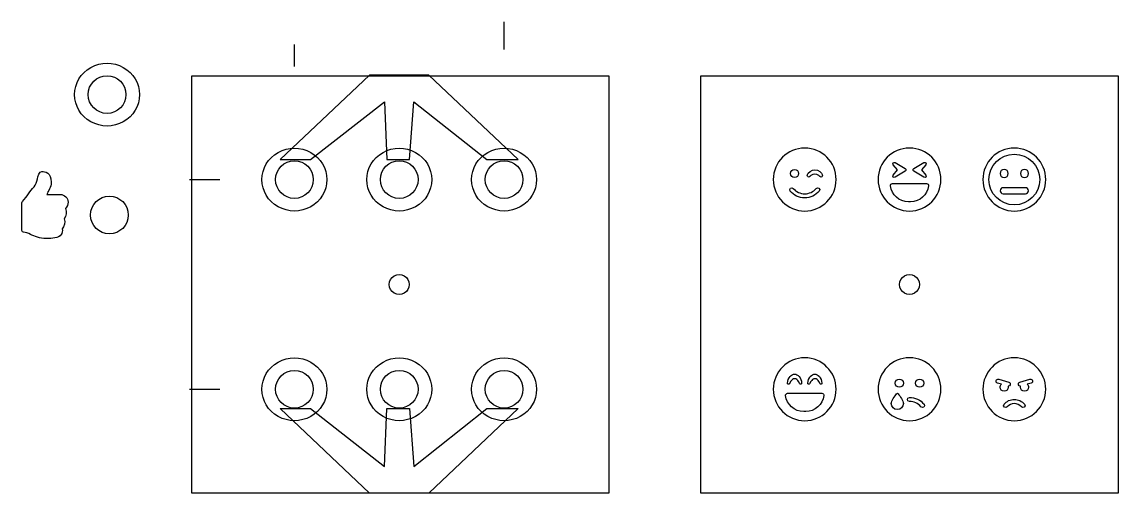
# Model space of a CAD drawing. Extents: x -40 to 224, y -344 to 113.
# Drawn here: x -40 to 221.5, y 0.2 to 112.6 of the extents above; entities that cross this region are included whole.
import ezdxf

# ---------------------------------------------------------------- set-up
doc = ezdxf.new("R2010")
doc.units = 0
doc.layers.add('Capa_1', color=7, linetype='CONTINUOUS')
doc.layers.add('Capa_2', color=7, linetype='CONTINUOUS')

msp = doc.modelspace()

# ---------------------------------------------------------------- linework, layer by layer
at = {"layer": 'Capa_1', "color": 7}
for points in [[(75, 106), (75, 112.58823)], [(25, 102), (25, 107.17647)], [(-33.005551, 74.40332), (-33.005484, 74.40347)], [(0, 75), (7.176468, 75)], [(-34.045391, 71.44885), (-30.866547, 71.44885)], [(-40.00555, 62.82022), (-40.00555, 69.50094)], [(-29.612984, 68.09588), (-29.616484, 68.09188)], [(-34.166828, 60.94828), (-34.255738, 60.94831)], [(0, 25), (7.176468, 25)]]:
    msp.add_lwpolyline(points, dxfattribs=at)
for points in [[(0.519847, 99.74864), (100.01715, 99.74864), (100.01715, 0.25134), (0.519847, 0.25134)], [(42.933765, 99.87908), (21.600183, 79.75322), (28.796371, 79.75322), (46.499954, 93.54614), (47.029121, 79.75322), (52.44171, 79.75322), (53.500043, 93.54614), (70.917635, 79.75322), (78.399816, 79.75322), (57.066751, 99.87908)], [(-11.955512, 95.26523)], [(32.746001, 75.000002)], [(57.746001, 75.000002)], [(82.746001, 75.000002)], [(52.384271, 50)], [(174.092611, 50)], [(32.746001, 25.000002)], [(57.746001, 25.000002)], [(82.746001, 25.000002)], [(42.933765, 0.25), (21.600183, 20.37586), (28.796371, 20.37586), (46.499954, 6.58294), (47.029121, 20.37586), (52.44171, 20.37586), (53.500043, 6.58294), (70.917635, 20.37586), (78.399816, 20.37586), (57.066751, 0.25)]]:
    msp.add_lwpolyline(points, close=True, dxfattribs=at)
at = {"layer": 'Capa_1', "color": 5}
for points in [[(-15.201513, 95.26523)], [(29.5, 75.000002)], [(54.5, 75.000002)], [(79.5, 75.000002)], [(-14.633478, 66.55122)], [(29.5, 25.000002)], [(54.5, 25.000002)], [(79.5, 25.000002)]]:
    msp.add_lwpolyline(points, close=True, dxfattribs=at)
at = {"layer": 'Capa_1', "color": 7}
for points in [[(-23.574513, 101.756957), (-21.177892, 103.095989), (-18.225134, 103.095989), (-15.828513, 101.756957)], [(-27.447514, 95.26523), (-27.447514, 97.943293), (-25.971134, 100.417926), (-23.574513, 101.756957)], [(-15.828513, 101.756957), (-13.431892, 100.417926), (-11.955512, 97.943293), (-11.955512, 95.26523)], [(-23.574513, 88.773503), (-25.971134, 90.112534), (-27.447514, 92.587167), (-27.447514, 95.26523)], [(-11.955512, 95.26523), (-11.955512, 92.587167), (-13.431892, 90.112534), (-15.828513, 88.773503)], [(-15.828513, 88.773503), (-18.225134, 87.434471), (-21.177892, 87.434471), (-23.574513, 88.773503)], [(17.253999, 75.000002), (17.253999, 77.678065), (18.730379, 80.152698), (21.127, 81.491729)], [(21.127, 81.491729), (23.523621, 82.830761), (26.476379, 82.830761), (28.873, 81.491729)], [(28.873, 81.491729), (31.269621, 80.152698), (32.746001, 77.678065), (32.746001, 75.000002)], [(42.253999, 75.000002), (42.253999, 77.678065), (43.730379, 80.152698), (46.127, 81.491729)], [(46.127, 81.491729), (48.523621, 82.830761), (51.476379, 82.830761), (53.873, 81.491729)], [(53.873, 81.491729), (56.269621, 80.152698), (57.746001, 77.678065), (57.746001, 75.000002)], [(67.253999, 75.000002), (67.253999, 77.678065), (68.730379, 80.152698), (71.127, 81.491729)], [(71.127, 81.491729), (73.523621, 82.830761), (76.476379, 82.830761), (78.873, 81.491729)], [(78.873, 81.491729), (81.269621, 80.152698), (82.746001, 77.678065), (82.746001, 75.000002)], [(-36.315926, 75.14263), (-36.176957, 75.72079), (-35.88627, 76.94869), (-35.255551, 76.94869)], [(-35.255551, 76.94869), (-34.505551, 76.94869), (-33.005551, 76.69869), (-33.005551, 74.40332)], [(-39.894362, 69.76722), (-38.656421, 70.99047), (-38.124114, 72.28557), (-37.109456, 73.30194)], [(-37.109456, 73.30194), (-36.646832, 73.76544), (-36.478581, 74.46557), (-36.315926, 75.14263)], [(-33.005484, 74.40347), (-33.005484, 73.07797), (-33.817047, 72.33448), (-34.045391, 71.44885)], [(21.127, 68.508275), (18.730379, 69.847306), (17.253999, 72.321939), (17.253999, 75.000002)], [(32.746001, 75.000002), (32.746001, 72.321939), (31.269621, 69.847306), (28.873, 68.508275)], [(46.127, 68.508275), (43.730379, 69.847306), (42.253999, 72.321939), (42.253999, 75.000002)], [(57.746001, 75.000002), (57.746001, 72.321939), (56.269621, 69.847306), (53.873, 68.508275)], [(71.127, 68.508275), (68.730379, 69.847306), (67.253999, 72.321939), (67.253999, 75.000002)], [(82.746001, 75.000002), (82.746001, 72.321939), (81.269621, 69.847306), (78.873, 68.508275)], [(-30.866547, 71.44885), (-29.822891, 71.44885), (-29.01039, 70.58178), (-29.005516, 69.63329)], [(-40.00555, 69.50094), (-40.00555, 69.60094), (-39.96551, 69.69691), (-39.894362, 69.76722)], [(-29.616484, 68.09188), (-29.309109, 67.36259), (-29.359077, 66.34072), (-29.907358, 65.60847)], [(-29.005516, 69.63329), (-29.002916, 69.07272), (-29.241328, 68.46925), (-29.612984, 68.09588)], [(28.873, 68.508275), (26.476379, 67.169243), (23.523621, 67.169243), (21.127, 68.508275)], [(53.873, 68.508275), (51.476379, 67.169243), (48.523621, 67.169243), (46.127, 68.508275)], [(78.873, 68.508275), (76.476379, 67.169243), (73.523621, 67.169243), (71.127, 68.508275)], [(-29.907358, 65.60847), (-29.636077, 64.79925), (-29.909558, 63.80522), (-30.419295, 63.27231)], [(-39.637328, 62.44528), (-39.841707, 62.44928), (-40.00555, 62.61582), (-40.00555, 62.82022)], [(-30.419295, 63.27231), (-30.284983, 62.72237), (-30.349175, 62.25435), (-30.611421, 61.87756)], [(-37.991987, 61.93972), (-38.490643, 62.16156), (-39.142641, 62.43619), (-39.637328, 62.44528)], [(-34.255738, 60.94831), (-35.764707, 60.94876), (-36.999675, 61.49825), (-37.991987, 61.93972)], [(-30.611421, 61.87756), (-31.249234, 60.96119), (-32.830046, 60.94828), (-34.166828, 60.94828)], [(48.807864, 52.064839), (49.54556, 52.490748), (50.45444, 52.490748), (51.192136, 52.064839)], [(170.516204, 52.064839), (171.2539, 52.490748), (172.16278, 52.490748), (172.900476, 52.064839)], [(47.615729, 50), (47.615729, 50.851818), (48.070168, 51.63893), (48.807864, 52.064839)], [(48.807864, 47.935161), (48.070168, 48.36107), (47.615729, 49.148182), (47.615729, 50)], [(51.192136, 52.064839), (51.929832, 51.63893), (52.384271, 50.851818), (52.384271, 50)], [(52.384271, 50), (52.384271, 49.148182), (51.929832, 48.36107), (51.192136, 47.935161)], [(169.324069, 50), (169.324069, 50.851818), (169.778508, 51.63893), (170.516204, 52.064839)], [(170.516204, 47.935161), (169.778508, 48.36107), (169.324069, 49.148182), (169.324069, 50)], [(172.900476, 52.064839), (173.638172, 51.63893), (174.092611, 50.851818), (174.092611, 50)], [(174.092611, 50), (174.092611, 49.148182), (173.638172, 48.36107), (172.900476, 47.935161)], [(51.192136, 47.935161), (50.45444, 47.509252), (49.54556, 47.509252), (48.807864, 47.935161)], [(172.900476, 47.935161), (172.16278, 47.509252), (171.2539, 47.509252), (170.516204, 47.935161)], [(17.253999, 25.000002), (17.253999, 27.678065), (18.730379, 30.152698), (21.127, 31.491729)], [(21.127, 31.491729), (23.523621, 32.830761), (26.476379, 32.830761), (28.873, 31.491729)], [(28.873, 31.491729), (31.269621, 30.152698), (32.746001, 27.678065), (32.746001, 25.000002)], [(42.253999, 25.000002), (42.253999, 27.678065), (43.730379, 30.152698), (46.127, 31.491729)], [(46.127, 31.491729), (48.523621, 32.830761), (51.476379, 32.830761), (53.873, 31.491729)], [(53.873, 31.491729), (56.269621, 30.152698), (57.746001, 27.678065), (57.746001, 25.000002)], [(67.253999, 25.000002), (67.253999, 27.678065), (68.730379, 30.152698), (71.127, 31.491729)], [(71.127, 31.491729), (73.523621, 32.830761), (76.476379, 32.830761), (78.873, 31.491729)], [(78.873, 31.491729), (81.269621, 30.152698), (82.746001, 27.678065), (82.746001, 25.000002)], [(21.127, 18.508275), (18.730379, 19.847306), (17.253999, 22.321939), (17.253999, 25.000002)], [(32.746001, 25.000002), (32.746001, 22.321939), (31.269621, 19.847306), (28.873, 18.508275)], [(46.127, 18.508275), (43.730379, 19.847306), (42.253999, 22.321939), (42.253999, 25.000002)], [(57.746001, 25.000002), (57.746001, 22.321939), (56.269621, 19.847306), (53.873, 18.508275)], [(71.127, 18.508275), (68.730379, 19.847306), (67.253999, 22.321939), (67.253999, 25.000002)], [(82.746001, 25.000002), (82.746001, 22.321939), (81.269621, 19.847306), (78.873, 18.508275)], [(28.873, 18.508275), (26.476379, 17.169243), (23.523621, 17.169243), (21.127, 18.508275)], [(53.873, 18.508275), (51.476379, 17.169243), (48.523621, 17.169243), (46.127, 18.508275)], [(78.873, 18.508275), (76.476379, 17.169243), (73.523621, 17.169243), (71.127, 18.508275)]]:
    msp.add_open_spline(points, degree=3, dxfattribs=at)
at = {"layer": 'Capa_1', "color": 5}
for points in [[(-24.201513, 95.26523), (-24.201513, 97.750511), (-22.186794, 99.76523), (-19.701513, 99.76523)], [(-19.701513, 99.76523), (-17.216232, 99.76523), (-15.201513, 97.750511), (-15.201513, 95.26523)], [(-19.701513, 90.76523), (-22.186794, 90.76523), (-24.201513, 92.779949), (-24.201513, 95.26523)], [(-15.201513, 95.26523), (-15.201513, 92.779949), (-17.216232, 90.76523), (-19.701513, 90.76523)], [(20.5, 75.000002), (20.5, 77.485283), (22.514719, 79.500002), (25, 79.500002)], [(25, 79.500002), (27.485281, 79.500002), (29.5, 77.485283), (29.5, 75.000002)], [(45.5, 75.000002), (45.5, 77.485283), (47.514719, 79.500002), (50, 79.500002)], [(50, 79.500002), (52.485281, 79.500002), (54.5, 77.485283), (54.5, 75.000002)], [(70.5, 75.000002), (70.5, 77.485283), (72.514719, 79.500002), (75, 79.500002)], [(75, 79.500002), (77.485281, 79.500002), (79.5, 77.485283), (79.5, 75.000002)], [(25, 70.500002), (22.514719, 70.500002), (20.5, 72.514721), (20.5, 75.000002)], [(29.5, 75.000002), (29.5, 72.514721), (27.485281, 70.500002), (25, 70.500002)], [(50, 70.500002), (47.514719, 70.500002), (45.5, 72.514721), (45.5, 75.000002)], [(54.5, 75.000002), (54.5, 72.514721), (52.485281, 70.500002), (50, 70.500002)], [(75, 70.500002), (72.514719, 70.500002), (70.5, 72.514721), (70.5, 75.000002)], [(79.5, 75.000002), (79.5, 72.514721), (77.485281, 70.500002), (75, 70.500002)], [(-23.633478, 66.55122), (-23.633478, 69.036501), (-21.618759, 71.05122), (-19.133478, 71.05122)], [(-19.133478, 71.05122), (-16.648197, 71.05122), (-14.633478, 69.036501), (-14.633478, 66.55122)], [(-19.133478, 62.05122), (-21.618759, 62.05122), (-23.633478, 64.065939), (-23.633478, 66.55122)], [(-14.633478, 66.55122), (-14.633478, 64.065939), (-16.648197, 62.05122), (-19.133478, 62.05122)], [(20.5, 25.000002), (20.5, 27.485283), (22.514719, 29.500002), (25, 29.500002)], [(25, 29.500002), (27.485281, 29.500002), (29.5, 27.485283), (29.5, 25.000002)], [(45.5, 25.000002), (45.5, 27.485283), (47.514719, 29.500002), (50, 29.500002)], [(50, 29.500002), (52.485281, 29.500002), (54.5, 27.485283), (54.5, 25.000002)], [(70.5, 25.000002), (70.5, 27.485283), (72.514719, 29.500002), (75, 29.500002)], [(75, 29.500002), (77.485281, 29.500002), (79.5, 27.485283), (79.5, 25.000002)], [(25, 20.500002), (22.514719, 20.500002), (20.5, 22.514721), (20.5, 25.000002)], [(29.5, 25.000002), (29.5, 22.514721), (27.485281, 20.500002), (25, 20.500002)], [(50, 20.500002), (47.514719, 20.500002), (45.5, 22.514721), (45.5, 25.000002)], [(54.5, 25.000002), (54.5, 22.514721), (52.485281, 20.500002), (50, 20.500002)], [(75, 20.500002), (72.514719, 20.500002), (70.5, 22.514721), (70.5, 25.000002)], [(79.5, 25.000002), (79.5, 22.514721), (77.485281, 20.500002), (75, 20.500002)]]:
    msp.add_open_spline(points, degree=3, dxfattribs=at)
at = {"layer": 'Capa_2', "color": 7}
for points in [[(121.95967, 99.74865), (221.45703, 99.74865), (221.45703, 0.25135), (121.95967, 0.25135)], [(171.70835, 82.50001)], [(196.70835, 82.50001)], [(145.25673, 76.45164)], [(172.73053, 77.60989)], [(199.1277, 77.41937)], [(139.20835, 75.00001)], [(176.27186, 73.48791)], [(194.28899, 75.48388)], [(143.98052, 72.88914)], [(199.36964, 73.06453)], [(196.70835, 68.95162)], [(146.70835, 32.5)], [(171.70835, 32.5)], [(196.70835, 32.5)], [(142.59545, 26.46976)], [(147.43416, 26.46976)], [(174.12771, 27.41935)], [(200.71843, 26.47284)], [(169.289, 25.48387)], [(193.32126, 25.48383)], [(151.27186, 23.4879)], [(168.80512, 20.16129)], [(174.43617, 20.82056)], [(198.40191, 20.82057)]]:
    msp.add_lwpolyline(points, close=True, dxfattribs=at)
for points in [[(167.80109, 76.07964), (168.81722, 77.29839), (167.80109, 78.51714)], [(168.26682, 79.0615), (170.68617, 77.60989)], [(172.73053, 77.60989), (175.14988, 79.0615)], [(175.61561, 78.51714), (174.59948, 77.29839), (175.61561, 76.07964)], [(148.20532, 75.95263), (147.91802, 75.69558)], [(150.34343, 75.69558), (150.05008, 75.95263)], [(170.68617, 76.9869), (168.26682, 75.53529)], [(175.14988, 75.53529), (172.73053, 76.9869)], [(167.62569, 74.03226), (175.79101, 74.03226)], [(199.36964, 73.06453), (194.04706, 73.06453)], [(194.04706, 71.61291), (199.36964, 71.61291)], [(171.95029, 69.67743), (171.46642, 69.67743)], [(143.3394, 26.84778), (143.0521, 26.33367)], [(145.53194, 26.33367), (145.24464, 26.84778)], [(148.17811, 26.84778), (147.89081, 26.33367)], [(150.37065, 26.33367), (150.08335, 26.84778)], [(193.6388, 26.19153), (192.7013, 26.47278)], [(192.97953, 27.39819), (195.39888, 26.67238)], [(198.02388, 26.67243), (200.44324, 27.39824)], [(200.71843, 26.47278), (199.78093, 26.19153)], [(142.62569, 24.03226), (150.79101, 24.03226)], [(146.95029, 19.67742), (146.46642, 19.67742)]]:
    msp.add_lwpolyline(points, dxfattribs=at)
for points in [[(146.70835, 82.50001), (142.5652, 82.50001), (139.20835, 79.14316), (139.20835, 75.00001)], [(154.20835, 75.00001), (154.20835, 79.14316), (150.85149, 82.50001), (146.70835, 82.50001)], [(171.70835, 82.50001), (167.56521, 82.50001), (164.20835, 79.14315), (164.20835, 75.00001)], [(179.20835, 75.00001), (179.20835, 79.14315), (175.8515, 82.50001), (171.70835, 82.50001)], [(196.70835, 82.50001), (192.5652, 82.50001), (189.20835, 79.14316), (189.20835, 75.00001)], [(204.20835, 75.00001), (204.20835, 79.14316), (200.85149, 82.50001), (196.70835, 82.50001)], [(167.80109, 78.51714), (167.54101, 78.82864), (167.91601, 79.27017), (168.26682, 79.0615)], [(175.14988, 79.0615), (175.50069, 79.27017), (175.87569, 78.82864), (175.61561, 78.51714)], [(190.65996, 75.00001), (190.65996, 78.3357), (193.37266, 81.0484), (196.70835, 81.0484)], [(196.70835, 81.0484), (200.04403, 81.0484), (202.75674, 78.3357), (202.75674, 75.00001)], [(143.32125, 76.45164), (143.32125, 76.98691), (143.75371, 77.41938), (144.28899, 77.41938)], [(144.28899, 75.48388), (143.75371, 75.48388), (143.32125, 75.91635), (143.32125, 76.45164)], [(144.28899, 77.41938), (144.82427, 77.41938), (145.25673, 76.98691), (145.25673, 76.45164)], [(145.25673, 76.45164), (145.25673, 75.91635), (144.82427, 75.48388), (144.28899, 75.48388)], [(147.91802, 75.69558), (147.66701, 75.47179), (147.2648, 75.68358), (147.31923, 76.02219)], [(147.31923, 76.02219), (147.44019, 76.78429), (148.35351, 77.29539), (149.13072, 77.29539)], [(150.05008, 75.95263), (149.6025, 76.35183), (148.6529, 76.35183), (148.20532, 75.95263)], [(149.13072, 77.29539), (149.90794, 77.29539), (150.82125, 76.78429), (150.94222, 76.02219)], [(150.94222, 76.02219), (150.99362, 75.6865), (150.59746, 75.46876), (150.34343, 75.69558)], [(168.26682, 75.53529), (167.91904, 75.32964), (167.54101, 75.76513), (167.80109, 76.07964)], [(170.68617, 77.60989), (170.92206, 77.46775), (170.92206, 77.12904), (170.68617, 76.9869)], [(172.73053, 76.9869), (172.49767, 77.12904), (172.49767, 77.46775), (172.73053, 77.60989)], [(175.61561, 76.07964), (175.87871, 75.76513), (175.49767, 75.32964), (175.14988, 75.53529)], [(194.28899, 77.41937), (193.75371, 77.41937), (193.32125, 76.98691), (193.32125, 76.45163)], [(193.32125, 76.45163), (193.32125, 75.91634), (193.75371, 75.48388), (194.28899, 75.48388)], [(195.25674, 76.45163), (195.25674, 76.98691), (194.82428, 77.41937), (194.28899, 77.41937)], [(194.28899, 75.48388), (194.82428, 75.48388), (195.25674, 75.91634), (195.25674, 76.45163)], [(199.1277, 77.41937), (198.59242, 77.41937), (198.15996, 76.98691), (198.15996, 76.45163)], [(198.15996, 76.45163), (198.15996, 75.91634), (198.59242, 75.48388), (199.1277, 75.48388)], [(200.09545, 76.45163), (200.09545, 76.98691), (199.66299, 77.41937), (199.1277, 77.41937)], [(199.1277, 75.48388), (199.66299, 75.48388), (200.09545, 75.91634), (200.09545, 76.45163)], [(139.20835, 75.00001), (139.20835, 70.85688), (142.5652, 67.50001), (146.70835, 67.50001)], [(143.23657, 72.27219), (142.82831, 72.76513), (143.57528, 73.38207), (143.98052, 72.88914)], [(146.70835, 67.50001), (150.85149, 67.50001), (154.20835, 70.85688), (154.20835, 75.00001)], [(149.43617, 72.88914), (149.84746, 73.37905), (150.58839, 72.76209), (150.18012, 72.26917)], [(164.20835, 75.00001), (164.20835, 70.85686), (167.56521, 67.50001), (171.70835, 67.50001)], [(167.14484, 73.48791), (167.10854, 73.77521), (167.33537, 74.03226), (167.62569, 74.03226)], [(171.46642, 69.67743), (169.24666, 69.67743), (167.414, 71.34073), (167.14484, 73.48791)], [(171.70835, 67.50001), (175.8515, 67.50001), (179.20835, 70.85686), (179.20835, 75.00001)], [(176.27186, 73.48791), (176.00271, 71.34073), (174.17004, 69.67743), (171.95029, 69.67743)], [(175.79101, 74.03226), (176.08134, 74.03226), (176.30815, 73.77823), (176.27186, 73.48791)], [(189.20835, 75.00001), (189.20835, 70.85687), (192.5652, 67.50001), (196.70835, 67.50001)], [(196.70835, 68.95162), (193.37266, 68.95162), (190.65996, 71.66433), (190.65996, 75.00001)], [(196.70835, 67.50001), (200.85149, 67.50001), (204.20835, 70.85687), (204.20835, 75.00001)], [(202.75674, 75.00001), (202.75674, 71.66433), (200.04403, 68.95162), (196.70835, 68.95162)], [(146.70835, 70.64518), (145.36258, 70.64518), (144.09847, 71.23792), (143.23657, 72.27219)], [(143.98052, 72.88914), (144.65794, 72.07563), (145.64988, 71.61292), (146.70835, 71.61292)], [(146.70835, 71.61292), (147.76681, 71.61292), (148.75875, 72.07864), (149.43617, 72.88914)], [(150.18012, 72.26917), (149.31822, 71.23792), (148.05411, 70.64518), (146.70835, 70.64518)], [(194.04706, 73.06453), (193.64787, 73.06453), (193.32125, 72.73791), (193.32125, 72.33872)], [(193.32125, 72.33872), (193.32125, 71.93953), (193.64787, 71.61291), (194.04706, 71.61291)], [(200.09545, 72.33872), (200.09545, 72.73791), (199.76883, 73.06453), (199.36964, 73.06453)], [(199.36964, 71.61291), (199.76883, 71.61291), (200.09545, 71.93953), (200.09545, 72.33872)], [(146.70835, 32.5), (142.56521, 32.5), (139.20835, 29.14315), (139.20835, 25)], [(154.20835, 25), (154.20835, 29.14315), (150.8515, 32.5), (146.70835, 32.5)], [(171.70835, 32.5), (167.56521, 32.5), (164.20835, 29.14315), (164.20835, 25)], [(179.20835, 25), (179.20835, 29.14315), (175.8515, 32.5), (171.70835, 32.5)], [(196.70835, 32.5), (192.56521, 32.5), (189.20835, 29.14315), (189.20835, 25)], [(204.20835, 25), (204.20835, 29.14315), (200.8515, 32.5), (196.70835, 32.5)], [(143.0521, 26.33367), (142.92206, 26.10988), (142.57428, 26.2127), (142.59545, 26.46976)], [(142.59545, 26.46976), (142.69525, 27.74294), (143.56924, 28.62903), (144.289, 28.62903)], [(144.29202, 27.50101), (143.92005, 27.50101), (143.57226, 27.2621), (143.3394, 26.84778)], [(144.289, 28.62903), (145.00876, 28.62903), (145.88275, 27.74294), (145.98255, 26.46976)], [(145.24464, 26.84778), (145.01178, 27.2621), (144.664, 27.50101), (144.29202, 27.50101)], [(145.98255, 26.46976), (146.00375, 26.20968), (145.65593, 26.10988), (145.53194, 26.33367)], [(147.89081, 26.33367), (147.7638, 26.10988), (147.41299, 26.20968), (147.43416, 26.46976)], [(147.43416, 26.46976), (147.53396, 27.74294), (148.40795, 28.62903), (149.12771, 28.62903)], [(149.13073, 27.50101), (148.75876, 27.50101), (148.41097, 27.2621), (148.17811, 26.84778)], [(149.12771, 28.62903), (149.84747, 28.62903), (150.72146, 27.74294), (150.82126, 26.46976)], [(150.08335, 26.84778), (149.85049, 27.2621), (149.50271, 27.50101), (149.13073, 27.50101)], [(150.82126, 26.46976), (150.84246, 26.20968), (150.49464, 26.10988), (150.37065, 26.33367)], [(168.32125, 26.45161), (168.32125, 26.9869), (168.75371, 27.41935), (169.289, 27.41935)], [(169.289, 25.48387), (168.75371, 25.48387), (168.32125, 25.91633), (168.32125, 26.45161)], [(169.289, 27.41935), (169.82428, 27.41935), (170.25674, 26.9869), (170.25674, 26.45161)], [(170.25674, 26.45161), (170.25674, 25.91633), (169.82428, 25.48387), (169.289, 25.48387)], [(173.15996, 26.45161), (173.15996, 26.9869), (173.59242, 27.41935), (174.12771, 27.41935)], [(174.12771, 25.48387), (173.59242, 25.48387), (173.15996, 25.91633), (173.15996, 26.45161)], [(174.12771, 27.41935), (174.66299, 27.41935), (175.09545, 26.9869), (175.09545, 26.45161)], [(175.09545, 26.45161), (175.09545, 25.91633), (174.66299, 25.48387), (174.12771, 25.48387)], [(192.7013, 26.47278), (192.44424, 26.54838), (192.29908, 26.82057), (192.37771, 27.07459)], [(192.37771, 27.07459), (192.45331, 27.33166), (192.72247, 27.47379), (192.97953, 27.39819)], [(193.32126, 25.48387), (193.32126, 25.76512), (193.44525, 26.01311), (193.6388, 26.19153)], [(195.39888, 26.67238), (195.65593, 26.59678), (195.80109, 26.3246), (195.72247, 26.07057)], [(197.70029, 26.07062), (197.62459, 26.32767), (197.76989, 26.59683), (198.02388, 26.67243)], [(199.78093, 26.19153), (199.97146, 26.01613), (200.09847, 25.76512), (200.09847, 25.48387)], [(200.44324, 27.39824), (200.69726, 27.47384), (200.96945, 27.32864), (201.04505, 27.07465)], [(201.04505, 27.07465), (201.12065, 26.81759), (200.97545, 26.54845), (200.71843, 26.47284)], [(139.20835, 25), (139.20835, 20.85685), (142.56521, 17.5), (146.70835, 17.5)], [(142.14484, 23.4879), (142.10854, 23.7752), (142.33537, 24.03226), (142.62569, 24.03226)], [(146.70835, 17.5), (150.8515, 17.5), (154.20835, 20.85685), (154.20835, 25)], [(150.79101, 24.03226), (151.08134, 24.03226), (151.30815, 23.77823), (151.27186, 23.4879)], [(164.20835, 25), (164.20835, 20.85685), (167.56521, 17.5), (171.70835, 17.5)], [(167.35351, 21.58266), (167.35351, 22.1875), (168.21541, 23.40927), (168.61158, 23.93548)], [(168.61158, 23.93548), (168.70838, 24.06552), (168.9019, 24.06552), (168.99867, 23.93548)], [(168.99867, 23.93548), (169.39484, 23.40927), (170.25674, 22.1875), (170.25674, 21.58266)], [(171.70835, 17.5), (175.8515, 17.5), (179.20835, 20.85685), (179.20835, 25)], [(189.20835, 25), (189.20835, 20.85686), (192.56521, 17.5), (196.70835, 17.5)], [(194.29203, 24.51609), (193.75674, 24.51609), (193.32126, 24.94854), (193.32126, 25.48383)], [(195.25976, 25.48383), (195.25976, 24.94854), (194.8273, 24.51609), (194.29203, 24.51609)], [(195.25976, 25.72581), (195.24466, 25.72581), (195.22646, 25.73181), (195.20836, 25.73181)], [(195.20836, 25.73181), (195.22956, 25.65011), (195.25976, 25.57153), (195.25976, 25.48383)], [(195.72247, 26.07057), (195.65897, 25.8619), (195.46843, 25.72581), (195.25976, 25.72581)], [(196.70835, 17.5), (200.8515, 17.5), (204.20835, 20.85686), (204.20835, 25)], [(198.16299, 25.72586), (197.95432, 25.72586), (197.7638, 25.86195), (197.70029, 26.07062)], [(198.16299, 25.48387), (198.16299, 25.57157), (198.19019, 25.65323), (198.21439, 25.73186)], [(198.21439, 25.73186), (198.19619, 25.72886), (198.18109, 25.72586), (198.16299, 25.72586)], [(199.13074, 24.51613), (198.59545, 24.51613), (198.16299, 24.94859), (198.16299, 25.48387)], [(200.09847, 25.48387), (200.09847, 24.94859), (199.66601, 24.51613), (199.13074, 24.51613)], [(146.46642, 19.67742), (144.24666, 19.67742), (142.414, 21.34073), (142.14484, 23.4879)], [(151.27186, 23.4879), (151.00271, 21.34073), (149.17005, 19.67742), (146.95029, 19.67742)], [(168.80512, 20.16129), (168.00371, 20.16129), (167.35351, 20.79637), (167.35351, 21.58266)], [(170.25674, 21.58266), (170.25674, 20.79637), (169.60654, 20.16129), (168.80512, 20.16129)], [(171.70835, 22.09677), (171.06722, 22.09677), (171.06722, 23.06452), (171.70835, 23.06452)], [(171.70835, 23.06452), (173.05109, 23.06452), (174.31823, 22.47177), (175.1771, 21.4375)], [(174.43617, 20.82056), (173.75875, 21.63105), (172.76379, 22.09677), (171.70835, 22.09677)], [(175.1771, 21.4375), (175.59444, 20.94153), (174.83839, 20.33367), (174.43617, 20.82056)], [(195.01178, 20.82057), (194.60351, 20.32762), (193.85654, 20.94758), (194.26783, 21.44053)], [(194.26783, 21.44053), (194.87267, 22.16633), (195.76178, 22.58367), (196.70533, 22.58367)], [(198.40191, 20.82057), (197.56117, 21.83065), (195.85553, 21.83065), (195.01178, 20.82057)], [(196.70533, 22.58367), (197.64888, 22.58367), (198.53799, 22.16633), (199.14283, 21.44053)], [(199.14283, 21.44053), (199.56017, 20.94153), (198.80714, 20.33367), (198.40191, 20.82057)]]:
    msp.add_open_spline(points, degree=3, dxfattribs=at)

doc.saveas('drawing.dxf')
